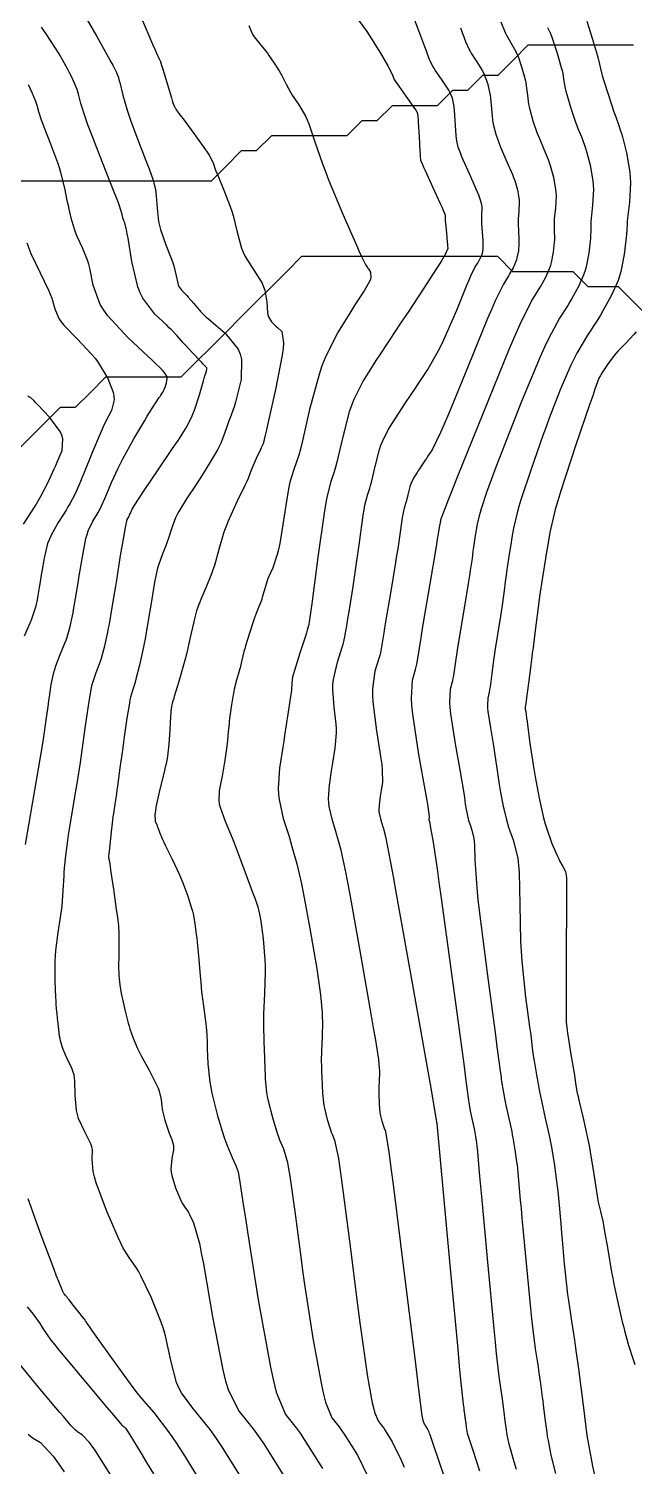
# Model space of a CAD drawing. Header units: metres. Extents: x 837117 to 838479, y 1189012 to 1191015.
# Drawn here: x 837553 to 837593.1, y 1189197.3 to 1189292.5 of the extents above; entities that cross this region are included whole.
import ezdxf

# ---------------------------------------------------------------- set-up
doc = ezdxf.new("R2010")
doc.units = ezdxf.units.M
doc.header["$LTSCALE"] = 0.3
for name, color, linetype in [('COTAS 10', 1, 'Continuous'), ('COTAS INT', 252, 'Continuous'), ('DRENAJE', 5, 'Continuous')]:
    doc.layers.add(name, color=color, linetype=linetype)

msp = doc.modelspace()

# ---------------------------------------------------------------- linework, layer by layer
at = {"layer": 'COTAS 10'}
for points in [[(837556.639, 1189293.496), (837557.535, 1189291.976), (837558.308, 1189290.588), (837558.462, 1189290.307), (837558.591, 1189290.071), (837558.839, 1189289.593), (837558.951, 1189289.251), (837558.994, 1189289.101), (837559.041, 1189288.927), (837559.252, 1189288.099), (837559.56, 1189287.028), (837559.667, 1189286.701), (837559.784, 1189286.361), (837560.289, 1189285.024), (837560.783, 1189283.764), (837560.893, 1189283.473), (837560.993, 1189283.207), (837561.256, 1189282.453), (837561.412, 1189281.811), (837561.442, 1189281.614), (837561.468, 1189281.41), (837561.515, 1189280.607), (837561.611, 1189279.714), (837561.668, 1189279.454), (837561.738, 1189279.187), (837562.098, 1189278.176), (837562.472, 1189277.223), (837562.551, 1189276.992), (837562.619, 1189276.776), (837562.776, 1189276.119), (837562.887, 1189275.629), (837562.926, 1189275.518), (837562.969, 1189275.419), (837563.156, 1189275.151), (837563.405, 1189274.899), (837563.488, 1189274.81), (837563.576, 1189274.713), (837563.945, 1189274.29), (837564.28, 1189273.896), (837564.348, 1189273.817), (837564.405, 1189273.751), (837564.52, 1189273.621), (837564.778, 1189273.393), (837564.926, 1189273.266), (837565.107, 1189273.111), (837566.036, 1189272.319), (837566.894, 1189271.255), (837567.03, 1189270.929), (837567.122, 1189270.589), (837567.087, 1189269.247), (837566.791, 1189268.014), (837566.719, 1189267.744), (837566.65, 1189267.504), (837566.436, 1189266.895), (837566.253, 1189266.458), (837566.204, 1189266.327), (837566.156, 1189266.192), (837565.991, 1189265.668), (837565.742, 1189265.031), (837565.642, 1189264.824), (837565.528, 1189264.604), (837565.002, 1189263.702), (837564.392, 1189262.739), (837564.226, 1189262.482), (837564.06, 1189262.228), (837563.468, 1189261.344), (837562.959, 1189260.519), (837562.846, 1189260.302), (837562.744, 1189260.09), (837562.473, 1189259.368), (837562.261, 1189258.682), (837562.196, 1189258.494), (837562.129, 1189258.306), (837561.861, 1189257.632), (837561.609, 1189256.947), (837561.55, 1189256.752), (837561.496, 1189256.555), (837561.343, 1189255.824), (837561.207, 1189254.982), (837561.164, 1189254.714), (837561.119, 1189254.432), (837560.935, 1189253.29), (837560.724, 1189252.081), (837560.661, 1189251.757), (837560.597, 1189251.437), (837560.347, 1189250.323), (837560.116, 1189249.405), (837560.063, 1189249.21), (837560.015, 1189249.041), (837559.879, 1189248.643), (837559.76, 1189248.221), (837559.722, 1189248.037), (837559.682, 1189247.824), (837559.518, 1189246.812), (837559.34, 1189245.576), (837559.29, 1189245.222), (837559.24, 1189244.863), (837559.058, 1189243.525), (837558.895, 1189242.323), (837558.856, 1189242.05), (837558.82, 1189241.803), (837558.714, 1189241.128), (837558.622, 1189240.506), (837558.594, 1189240.293), (837558.566, 1189240.062), (837558.456, 1189239.081), (837558.361, 1189238.19), (837558.343, 1189238.017), (837558.327, 1189237.876), (837558.298, 1189237.63), (837558.294, 1189237.594), (837558.294, 1189237.585), (837558.295, 1189237.576), (837558.305, 1189237.545), (837558.317, 1189237.52), (837558.32, 1189237.514), (837558.322, 1189237.509), (837558.328, 1189237.493), (837558.377, 1189237.178), (837558.406, 1189236.984), (837558.441, 1189236.743), (837558.626, 1189235.488), (837558.817, 1189234.17), (837558.856, 1189233.89), (837558.889, 1189233.646), (837558.958, 1189233.074), (837558.979, 1189232.587), (837558.982, 1189232.398), (837558.982, 1189232.185), (837558.973, 1189231.222), (837558.971, 1189230.224), (837558.977, 1189229.99), (837558.986, 1189229.775), (837559.041, 1189229.149), (837559.14, 1189228.576), (837559.177, 1189228.393), (837559.218, 1189228.201), (837559.399, 1189227.419), (837559.607, 1189226.626), (837559.664, 1189226.426), (837559.721, 1189226.235), (837559.928, 1189225.616), (837560.216, 1189224.948), (837560.324, 1189224.726), (837560.444, 1189224.489), (837560.983, 1189223.497), (837561.483, 1189222.534), (837561.579, 1189222.315), (837561.657, 1189222.116), (837561.787, 1189221.566), (837561.832, 1189221.103), (837561.857, 1189220.959), (837561.887, 1189220.807), (837562.039, 1189220.198), (837562.224, 1189219.603), (837562.274, 1189219.46), (837562.323, 1189219.326), (837562.498, 1189218.919), (837562.603, 1189218.512), (837562.609, 1189218.379), (837562.604, 1189218.236), (837562.501, 1189217.644), (837562.434, 1189216.949), (837562.452, 1189216.742), (837562.485, 1189216.528), (837562.737, 1189215.701), (837563.049, 1189214.975), (837563.121, 1189214.825), (837563.186, 1189214.697), (837563.365, 1189214.418), (837563.536, 1189214.177), (837563.595, 1189214.073), (837563.66, 1189213.952), (837563.937, 1189213.382), (837564.318, 1189212.016), (837564.448, 1189211.394), (837564.59, 1189210.666), (837565.19, 1189207.157), (837565.869, 1189203.642), (837566.06, 1189202.91), (837566.253, 1189202.284), (837566.96, 1189200.897), (837567.887, 1189199.753), (837568.218, 1189199.28), (837568.581, 1189198.74), (837570.161, 1189196.224)], [(837581.627, 1189292.544), (837581.959, 1189291.654), (837582.199, 1189291.116), (837582.276, 1189290.968), (837582.36, 1189290.821), (837582.702, 1189290.295), (837583.038, 1189289.761), (837583.118, 1189289.61), (837583.191, 1189289.457), (837583.405, 1189288.892), (837583.553, 1189288.28), (837583.585, 1189288.097), (837583.612, 1189287.908), (837583.678, 1189287.177), (837583.745, 1189286.453), (837583.772, 1189286.268), (837583.804, 1189286.09), (837583.954, 1189285.505), (837584.176, 1189284.894), (837584.253, 1189284.7), (837584.338, 1189284.495), (837584.704, 1189283.666), (837585.062, 1189282.837), (837585.142, 1189282.632), (837585.213, 1189282.438), (837585.402, 1189281.825), (837585.498, 1189281.281), (837585.51, 1189281.13), (837585.517, 1189280.978), (837585.489, 1189280.428), (837585.445, 1189279.883), (837585.441, 1189279.733), (837585.441, 1189279.585), (837585.469, 1189279.057), (837585.499, 1189278.542), (837585.499, 1189278.403), (837585.496, 1189278.265), (837585.457, 1189277.779), (837585.366, 1189277.315), (837585.33, 1189277.192), (837585.29, 1189277.071), (837585.107, 1189276.653), (837584.879, 1189276.243), (837584.811, 1189276.127), (837584.739, 1189276.01), (837584.462, 1189275.578), (837583.924, 1189274.476), (837583.689, 1189273.936), (837583.417, 1189273.294), (837582.123, 1189270.128), (837580.823, 1189266.95), (837580.547, 1189266.301), (837580.307, 1189265.752), (837579.744, 1189264.603), (837579.441, 1189264.144), (837579.365, 1189264.029), (837579.293, 1189263.92), (837579.062, 1189263.574), (837578.855, 1189263.261), (837578.799, 1189263.174), (837578.742, 1189263.086), (837578.541, 1189262.764), (837578.355, 1189262.392), (837578.309, 1189262.273), (837578.266, 1189262.145), (837578.126, 1189261.624), (837578.015, 1189261.141), (837577.988, 1189261.038), (837577.964, 1189260.949), (837577.892, 1189260.735), (837577.818, 1189260.436), (837577.792, 1189260.292), (837577.764, 1189260.122), (837577.645, 1189259.287), (837577.461, 1189258.033), (837577.393, 1189257.599), (837577.317, 1189257.127), (837576.979, 1189255.11), (837576.656, 1189253.207), (837576.59, 1189252.807), (837576.534, 1189252.463), (837576.416, 1189251.679), (837576.314, 1189251.154), (837576.268, 1189250.973), (837576.214, 1189250.777), (837575.957, 1189249.939), (837575.786, 1189248.76), (837575.787, 1189248.349), (837575.809, 1189247.902), (837576.06, 1189245.98), (837576.355, 1189244.142), (837576.404, 1189243.747), (837576.439, 1189243.402), (837576.449, 1189242.567), (837576.367, 1189242.057), (837576.345, 1189241.916), (837576.324, 1189241.776), (837576.247, 1189241.271), (837576.215, 1189240.78), (837576.221, 1189240.648), (837576.234, 1189240.518), (837576.337, 1189240.064), (837576.476, 1189239.629), (837576.511, 1189239.511), (837576.545, 1189239.393), (837576.658, 1189238.979), (837576.989, 1189237.263), (837577.16, 1189236.325), (837577.366, 1189235.186), (837578.396, 1189229.402), (837579.41, 1189223.675), (837579.604, 1189222.571), (837579.762, 1189221.677), (837580.021, 1189220.191), (837580.034, 1189220.092), (837580.037, 1189220.073), (837580.039, 1189220.058), (837580.042, 1189220.033), (837580.043, 1189220.03), (837580.043, 1189220.027), (837580.044, 1189220.021), (837580.045, 1189220.014), (837580.046, 1189220.012), (837580.046, 1189220.01), (837580.048, 1189220.002), (837580.05, 1189219.995), (837580.05, 1189219.99), (837580.052, 1189219.982), (837580.053, 1189219.974), (837580.053, 1189219.97), (837580.054, 1189219.962), (837580.898, 1189210.827), (837581.436, 1189205.03), (837581.543, 1189203.901), (837581.631, 1189202.98), (837581.794, 1189201.375), (837581.834, 1189201.122), (837581.844, 1189201.054), (837581.854, 1189200.985), (837581.888, 1189200.744), (837581.92, 1189200.503), (837581.928, 1189200.435), (837581.937, 1189200.367), (837581.966, 1189200.118), (837582, 1189199.863), (837582.024, 1189199.719), (837582.076, 1189199.454), (837582.433, 1189198.327), (837582.639, 1189197.711), (837582.89, 1189196.964)], [(837552.984, 1189199.384), (837553.126, 1189199.265), (837553.269, 1189199.155), (837553.785, 1189198.839), (837554.627, 1189197.94), (837554.974, 1189197.463), (837555.372, 1189196.887)]]:
    msp.add_lwpolyline(points, dxfattribs=at)
at = {"layer": 'COTAS INT'}
for points in [[(837567.846, 1189195.335), (837565.894, 1189198.443), (837565.445, 1189199.111), (837565.036, 1189199.695), (837563.892, 1189201.108), (837563.13, 1189202.122), (837562.962, 1189202.455), (837562.813, 1189202.81), (837562.433, 1189204.279), (837562.075, 1189205.905), (837561.941, 1189206.359), (837561.791, 1189206.814), (837561.123, 1189208.473), (837560.439, 1189209.882), (837560.279, 1189210.179), (837560.133, 1189210.437), (837559.71, 1189211.033), (837559.267, 1189211.722), (837559.107, 1189212.039), (837558.931, 1189212.409), (837558.16, 1189214.203), (837557.482, 1189216.037), (837557.365, 1189216.433), (837557.279, 1189216.782), (837557.221, 1189217.639), (837557.232, 1189218.241), (837557.188, 1189218.429), (837557.125, 1189218.625), (837556.73, 1189219.411), (837556.313, 1189220.297), (837556.236, 1189220.557), (837556.176, 1189220.823), (837556.099, 1189221.839), (837556.076, 1189222.776), (837556.051, 1189222.993), (837556.016, 1189223.192), (837555.822, 1189223.754), (837555.587, 1189224.203), (837555.527, 1189224.33), (837555.469, 1189224.458), (837555.279, 1189224.929), (837555.125, 1189225.445), (837555.091, 1189225.601), (837555.059, 1189225.763), (837554.975, 1189226.394), (837554.924, 1189226.94), (837554.914, 1189227.048), (837554.906, 1189227.138), (837554.891, 1189227.306), (837554.885, 1189227.368), (837554.882, 1189227.392), (837554.878, 1189227.418), (837554.862, 1189227.533), (837554.836, 1189227.903), (837554.826, 1189228.09), (837554.815, 1189228.313), (837554.766, 1189229.423), (837554.763, 1189230.734), (837554.781, 1189231.084), (837554.807, 1189231.429), (837554.966, 1189232.628), (837555.146, 1189233.762), (837555.185, 1189234.065), (837555.219, 1189234.364), (837555.299, 1189235.408), (837555.354, 1189236.376), (837555.371, 1189236.628), (837555.39, 1189236.873), (837555.465, 1189237.698), (837555.598, 1189238.71), (837555.652, 1189239.072), (837555.714, 1189239.471), (837556.002, 1189241.208), (837556.304, 1189243.018), (837556.375, 1189243.461), (837556.44, 1189243.88), (837556.629, 1189245.187), (837556.781, 1189246.305), (837556.822, 1189246.604), (837556.864, 1189246.9), (837557.013, 1189247.931), (837557.177, 1189248.836), (837557.227, 1189249.051), (837557.28, 1189249.251), (837557.49, 1189249.845), (837557.712, 1189250.416), (837557.773, 1189250.601), (837557.833, 1189250.798), (837558.049, 1189251.605), (837558.252, 1189252.513), (837558.304, 1189252.773), (837558.356, 1189253.037), (837558.527, 1189254.022), (837558.714, 1189255.183), (837558.775, 1189255.559), (837558.84, 1189255.958), (837559.105, 1189257.595), (837559.348, 1189259.049), (837559.399, 1189259.333), (837559.443, 1189259.566), (837559.542, 1189259.98), (837559.59, 1189260.054), (837559.601, 1189260.074), (837559.612, 1189260.092), (837559.644, 1189260.153), (837559.677, 1189260.227), (837559.688, 1189260.253), (837559.7, 1189260.281), (837559.75, 1189260.405), (837559.822, 1189260.564), (837559.848, 1189260.615), (837559.876, 1189260.668), (837559.998, 1189260.887), (837560.325, 1189261.395), (837560.483, 1189261.632), (837560.67, 1189261.91), (837561.586, 1189263.261), (837562.546, 1189264.677), (837562.759, 1189264.996), (837562.95, 1189265.283), (837563.451, 1189266.058), (837563.801, 1189266.739), (837563.896, 1189266.968), (837563.99, 1189267.214), (837564.326, 1189268.247), (837564.595, 1189269.174), (837564.647, 1189269.353), (837564.69, 1189269.499), (837564.765, 1189269.746), (837564.78, 1189269.789), (837564.785, 1189269.805), (837564.79, 1189269.824), (837564.811, 1189269.91), (837564.813, 1189270.004), (837564.807, 1189270.028), (837564.797, 1189270.05), (837564.737, 1189270.125), (837564.559, 1189270.301), (837564.474, 1189270.388), (837564.375, 1189270.492), (837563.889, 1189271.005), (837563.372, 1189271.559), (837563.254, 1189271.688), (837563.146, 1189271.807), (837562.843, 1189272.15), (837562.476, 1189272.538), (837562.327, 1189272.685), (837562.157, 1189272.849), (837561.375, 1189273.588), (837560.583, 1189274.64), (837560.406, 1189275.002), (837560.249, 1189275.396), (837559.837, 1189277.073), (837559.591, 1189278.609), (837559.538, 1189278.913), (837559.493, 1189279.164), (837559.382, 1189279.634), (837559.323, 1189279.762), (837559.308, 1189279.798), (837559.295, 1189279.833), (837559.257, 1189279.961), (837559.224, 1189280.099), (837559.215, 1189280.14), (837559.205, 1189280.183), (837559.17, 1189280.349), (837558.955, 1189280.958), (837558.831, 1189281.28), (837558.68, 1189281.668), (837557.906, 1189283.625), (837557.105, 1189285.681), (837556.938, 1189286.132), (837556.795, 1189286.531), (837556.473, 1189287.545), (837556.306, 1189288.164), (837556.26, 1189288.315), (837556.214, 1189288.456), (837556.051, 1189288.892), (837555.794, 1189289.419), (837555.69, 1189289.618), (837555.571, 1189289.841), (837555.022, 1189290.837), (837554.176, 1189292.158), (837553.869, 1189292.585)], [(837560.475, 1189293.184), (837561.225, 1189291.46), (837561.369, 1189291.13), (837561.487, 1189290.864), (837561.682, 1189290.433), (837561.701, 1189290.414), (837561.716, 1189290.394), (837561.793, 1189290.15), (837561.837, 1189290.003), (837561.892, 1189289.82), (837562.176, 1189288.871), (837562.463, 1189287.917), (837562.521, 1189287.732), (837562.569, 1189287.582), (837562.662, 1189287.323), (837562.692, 1189287.287), (837562.708, 1189287.267), (837562.734, 1189287.229), (837562.758, 1189287.19), (837562.764, 1189287.179), (837562.77, 1189287.167), (837562.792, 1189287.125), (837562.984, 1189286.859), (837563.097, 1189286.706), (837563.236, 1189286.52), (837563.956, 1189285.56), (837564.693, 1189284.541), (837564.842, 1189284.317), (837564.968, 1189284.117), (837565.225, 1189283.606), (837565.398, 1189283.117), (837565.471, 1189282.931), (837565.555, 1189282.723), (837565.949, 1189281.791), (837566.365, 1189280.711), (837566.462, 1189280.411), (837566.552, 1189280.109), (837566.814, 1189279.014), (837567.116, 1189277.958), (837567.23, 1189277.681), (837567.359, 1189277.411), (837567.935, 1189276.49), (837568.471, 1189275.631), (837568.573, 1189275.4), (837568.656, 1189275.171), (837568.788, 1189274.369), (837568.836, 1189273.693), (837568.865, 1189273.543), (837568.902, 1189273.41), (837569.092, 1189273.066), (837569.34, 1189272.825), (837569.413, 1189272.757), (837569.488, 1189272.689), (837569.775, 1189272.438), (837569.893, 1189271.692), (837569.862, 1189271.312), (837569.804, 1189270.856), (837569.363, 1189268.583), (837568.859, 1189266.349), (837568.761, 1189265.918), (837568.681, 1189265.569), (837568.541, 1189264.987), (837568.461, 1189264.816), (837568.419, 1189264.726), (837568.368, 1189264.618), (837568.114, 1189264.073), (837567.86, 1189263.513), (837567.811, 1189263.395), (837567.77, 1189263.294), (837567.695, 1189263.061), (837567.549, 1189262.689), (837567.463, 1189262.499), (837567.357, 1189262.272), (837566.809, 1189261.14), (837566.212, 1189259.819), (837566.075, 1189259.472), (837565.951, 1189259.134), (837565.605, 1189257.984), (837565.313, 1189256.929), (837565.223, 1189256.651), (837565.13, 1189256.379), (837564.759, 1189255.451), (837564.422, 1189254.679), (837564.35, 1189254.506), (837564.287, 1189254.352), (837564.136, 1189253.941), (837564.016, 1189253.491), (837563.973, 1189253.31), (837563.926, 1189253.106), (837563.719, 1189252.168), (837563.459, 1189251.052), (837563.378, 1189250.736), (837563.292, 1189250.417), (837562.951, 1189249.239), (837562.653, 1189248.256), (837562.595, 1189248.061), (837562.548, 1189247.898), (837562.465, 1189247.588), (837562.44, 1189247.294), (837562.429, 1189247.142), (837562.416, 1189246.96), (837562.354, 1189246.045), (837562.287, 1189245.097), (837562.271, 1189244.893), (837562.256, 1189244.716), (837562.21, 1189244.287), (837562.11, 1189243.796), (837562.06, 1189243.58), (837562.001, 1189243.328), (837561.709, 1189242.125), (837561.446, 1189240.928), (837561.404, 1189240.68), (837561.376, 1189240.467), (837561.39, 1189239.999), (837561.497, 1189239.746), (837561.527, 1189239.669), (837561.559, 1189239.588), (837561.677, 1189239.272), (837561.879, 1189238.792), (837561.964, 1189238.608), (837562.061, 1189238.402), (837562.516, 1189237.474), (837563.002, 1189236.447), (837563.119, 1189236.179), (837563.228, 1189235.917), (837563.559, 1189235.031), (837563.801, 1189234.241), (837563.854, 1189234.041), (837563.902, 1189233.848), (837564.025, 1189233.219), (837564.117, 1189232.5), (837564.145, 1189232.251), (837564.174, 1189231.98), (837564.287, 1189230.823), (837564.383, 1189229.751), (837564.402, 1189229.534), (837564.416, 1189229.352), (837564.438, 1189228.984), (837564.462, 1189228.685), (837564.479, 1189228.546), (837564.5, 1189228.383), (837564.609, 1189227.593), (837564.723, 1189226.752), (837564.746, 1189226.557), (837564.766, 1189226.379), (837564.807, 1189225.871), (837564.829, 1189225.329), (837564.837, 1189225.129), (837564.846, 1189224.907), (837564.886, 1189223.925), (837565.01, 1189222.715), (837565.072, 1189222.349), (837565.146, 1189221.97), (837565.516, 1189220.488), (837565.94, 1189219.109), (837566.048, 1189218.794), (837566.152, 1189218.509), (837566.496, 1189217.724), (837566.769, 1189217.112), (837566.828, 1189216.936), (837566.88, 1189216.758), (837567.011, 1189216.093), (837567.248, 1189214.482), (837567.368, 1189213.708), (837567.511, 1189212.792), (837568.224, 1189208.297), (837569.027, 1189203.83), (837569.227, 1189202.932), (837569.418, 1189202.18), (837570.028, 1189200.686), (837570.737, 1189199.811), (837570.99, 1189199.45), (837571.268, 1189199.036), (837572.476, 1189197.112)], [(837567.595, 1189292.704), (837567.792, 1189292.227), (837567.866, 1189292.095), (837567.948, 1189291.963), (837568.316, 1189291.486), (837568.722, 1189291.001), (837568.828, 1189290.864), (837568.931, 1189290.726), (837569.282, 1189290.218), (837569.605, 1189289.69), (837569.691, 1189289.539), (837569.776, 1189289.386), (837570.071, 1189288.816), (837570.38, 1189288.242), (837570.474, 1189288.086), (837570.572, 1189287.931), (837570.956, 1189287.381), (837571.357, 1189286.696), (837571.466, 1189286.456), (837571.575, 1189286.194), (837571.957, 1189285.064), (837572.474, 1189283.544), (837572.667, 1189283.036), (837572.882, 1189282.49), (837573.837, 1189280.203), (837574.736, 1189278.144), (837574.915, 1189277.741), (837575.064, 1189277.411), (837575.35, 1189276.824), (837575.452, 1189276.684), (837575.485, 1189276.636), (837575.52, 1189276.584), (837575.662, 1189276.363), (837575.692, 1189276.022), (837575.656, 1189275.895), (837575.6, 1189275.754), (837575.241, 1189275.123), (837574.675, 1189274.258), (837574.49, 1189273.969), (837574.293, 1189273.657), (837573.479, 1189272.352), (837572.651, 1189270.69), (837572.446, 1189270.154), (837572.25, 1189269.585), (837571.628, 1189267.256), (837571.129, 1189265.1), (837571.011, 1189264.639), (837570.902, 1189264.238), (837570.58, 1189263.285), (837570.316, 1189262.447), (837570.243, 1189262.12), (837570.171, 1189261.751), (837569.911, 1189260.072), (837569.641, 1189258.381), (837569.563, 1189258.003), (837569.483, 1189257.665), (837569.181, 1189256.774), (837568.906, 1189256.165), (837568.843, 1189256.005), (837568.786, 1189255.849), (837568.626, 1189255.319), (837568.492, 1189254.832), (837568.451, 1189254.704), (837568.407, 1189254.579), (837568.237, 1189254.151), (837568.033, 1189253.642), (837567.97, 1189253.466), (837567.903, 1189253.274), (837567.637, 1189252.455), (837567.385, 1189251.62), (837567.328, 1189251.418), (837567.276, 1189251.229), (837567.136, 1189250.654), (837567.019, 1189250.153), (837566.982, 1189250.011), (837566.944, 1189249.868), (837566.791, 1189249.339), (837566.635, 1189248.74), (837566.595, 1189248.554), (837566.556, 1189248.358), (837566.428, 1189247.574), (837566.326, 1189246.808), (837566.304, 1189246.624), (837566.285, 1189246.451), (837566.237, 1189245.928), (837566.184, 1189245.368), (837566.16, 1189245.172), (837566.133, 1189244.959), (837566.004, 1189244.043), (837565.854, 1189243.104), (837565.813, 1189242.876), (837565.773, 1189242.662), (837565.631, 1189242.007), (837565.607, 1189241.356), (837565.64, 1189241.144), (837565.692, 1189240.92), (837566.023, 1189239.997), (837566.485, 1189238.9), (837566.619, 1189238.565), (837566.755, 1189238.216), (837567.266, 1189236.846), (837567.7, 1189235.651), (837567.787, 1189235.414), (837567.861, 1189235.217), (837568.008, 1189234.843), (837568.072, 1189234.697), (837568.092, 1189234.644), (837568.114, 1189234.585), (837568.203, 1189234.329), (837568.314, 1189233.826), (837568.35, 1189233.611), (837568.387, 1189233.364), (837568.542, 1189232.2), (837568.659, 1189230.809), (837568.674, 1189230.418), (837568.681, 1189230.025), (837568.64, 1189228.586), (837568.575, 1189227.208), (837568.567, 1189226.854), (837568.563, 1189226.511), (837568.582, 1189225.371), (837568.625, 1189224.351), (837568.637, 1189224.084), (837568.647, 1189223.824), (837568.683, 1189222.939), (837568.776, 1189222.033), (837568.823, 1189221.759), (837568.878, 1189221.475), (837569.155, 1189220.365), (837569.472, 1189219.333), (837569.553, 1189219.097), (837569.631, 1189218.884), (837569.889, 1189218.296), (837570.149, 1189217.386), (837570.229, 1189216.97), (837570.311, 1189216.483), (837570.638, 1189214.132), (837571.035, 1189211.133), (837571.162, 1189210.238), (837571.297, 1189209.314), (837571.847, 1189205.744), (837572.403, 1189202.652), (837572.542, 1189202.03), (837572.674, 1189201.509), (837573.096, 1189200.475), (837573.587, 1189199.869), (837573.762, 1189199.619), (837573.954, 1189199.333), (837574.791, 1189198.001), (837575.86, 1189195.81)], [(837574.809, 1189293.148), (837575.407, 1189292.312), (837575.571, 1189292.067), (837575.734, 1189291.817), (837576.319, 1189290.862), (837576.798, 1189290.03), (837576.895, 1189289.857), (837576.976, 1189289.709), (837577.139, 1189289.38), (837577.191, 1189289.238), (837577.202, 1189289.207), (837577.212, 1189289.181), (837577.236, 1189289.117), (837577.363, 1189288.924), (837577.438, 1189288.817), (837577.531, 1189288.686), (837578.008, 1189288.018), (837578.485, 1189287.347), (837578.578, 1189287.215), (837578.653, 1189287.106), (837578.781, 1189286.904), (837578.805, 1189286.632), (837578.815, 1189286.478), (837578.826, 1189286.29), (837578.878, 1189285.331), (837578.929, 1189284.375), (837578.94, 1189284.19), (837578.949, 1189284.039), (837578.969, 1189283.783), (837579.099, 1189283.493), (837579.177, 1189283.32), (837579.274, 1189283.108), (837579.776, 1189282.01), (837580.28, 1189280.905), (837580.377, 1189280.69), (837580.456, 1189280.513), (837580.59, 1189280.199), (837580.6, 1189280.14), (837580.601, 1189280.123), (837580.602, 1189280.107), (837580.599, 1189280.047), (837580.608, 1189279.845), (837580.617, 1189279.739), (837580.628, 1189279.612), (837580.689, 1189278.97), (837580.75, 1189278.336), (837580.762, 1189278.214), (837580.771, 1189278.113), (837580.784, 1189277.942), (837580.779, 1189277.92), (837580.778, 1189277.914), (837580.776, 1189277.908), (837580.767, 1189277.888), (837580.756, 1189277.869), (837580.753, 1189277.863), (837580.749, 1189277.858), (837580.736, 1189277.837), (837580.711, 1189277.785), (837580.699, 1189277.759), (837580.687, 1189277.728), (837580.625, 1189277.578), (837580.355, 1189277.109), (837580.21, 1189276.878), (837580.035, 1189276.604), (837579.152, 1189275.247), (837578.148, 1189273.724), (837577.897, 1189273.345), (837577.658, 1189272.985), (837576.892, 1189271.837), (837576.209, 1189270.801), (837576.021, 1189270.511), (837575.834, 1189270.22), (837575.166, 1189269.156), (837574.553, 1189267.924), (837574.4, 1189267.527), (837574.255, 1189267.105), (837573.794, 1189265.379), (837573.424, 1189263.78), (837573.337, 1189263.439), (837573.256, 1189263.142), (837573.017, 1189262.435), (837572.772, 1189261.444), (837572.687, 1189260.967), (837572.595, 1189260.403), (837572.2, 1189257.637), (837571.838, 1189254.923), (837571.767, 1189254.392), (837571.708, 1189253.956), (837571.6, 1189253.18), (837571.578, 1189253.051), (837571.574, 1189253.024), (837571.57, 1189253.001), (837571.562, 1189252.948), (837571.47, 1189252.653), (837571.414, 1189252.477), (837571.344, 1189252.26), (837570.978, 1189251.137), (837570.619, 1189249.983), (837570.553, 1189249.748), (837570.502, 1189249.548), (837570.44, 1189249.129), (837570.422, 1189248.705), (837570.398, 1189248.502), (837570.367, 1189248.263), (837570.191, 1189247.09), (837569.966, 1189245.681), (837569.906, 1189245.293), (837569.845, 1189244.905), (837569.633, 1189243.511), (837569.545, 1189242.154), (837569.563, 1189241.79), (837569.599, 1189241.431), (837569.883, 1189240.177), (837570.265, 1189238.974), (837570.363, 1189238.648), (837570.457, 1189238.325), (837570.77, 1189237.18), (837571.081, 1189235.838), (837571.174, 1189235.39), (837571.271, 1189234.909), (837571.645, 1189232.895), (837571.992, 1189230.864), (837572.071, 1189230.372), (837572.142, 1189229.909), (837572.339, 1189228.494), (837572.447, 1189227.325), (837572.463, 1189227.019), (837572.472, 1189226.72), (837572.452, 1189225.705), (837572.409, 1189224.789), (837572.403, 1189224.554), (837572.401, 1189224.326), (837572.413, 1189223.569), (837572.442, 1189222.891), (837572.45, 1189222.713), (837572.457, 1189222.54), (837572.481, 1189221.953), (837572.542, 1189221.351), (837572.573, 1189221.169), (837572.61, 1189220.98), (837572.794, 1189220.243), (837573.005, 1189219.557), (837573.059, 1189219.4), (837573.111, 1189219.258), (837573.282, 1189218.868), (837573.529, 1189217.661), (837573.629, 1189217.005), (837573.742, 1189216.209), (837574.265, 1189212.172), (837574.822, 1189207.785), (837574.957, 1189206.768), (837575.083, 1189205.837), (837575.471, 1189203.191), (837575.78, 1189201.473), (837575.857, 1189201.128), (837575.93, 1189200.838), (837576.165, 1189200.264), (837576.437, 1189199.927), (837576.535, 1189199.788), (837576.641, 1189199.629), (837577.106, 1189198.889), (837577.7, 1189197.672), (837577.888, 1189197.212)], [(837580.502, 1189196.746), (837580.26, 1189197.456), (837579.778, 1189198.88), (837579.617, 1189199.34), (837579.578, 1189199.442), (837579.54, 1189199.534), (837579.421, 1189199.778), (837579.328, 1189199.926), (837579.307, 1189199.958), (837579.287, 1189199.985), (837579.233, 1189200.053), (837579.186, 1189200.168), (837579.171, 1189200.226), (837579.156, 1189200.295), (837579.094, 1189200.638), (837578.869, 1189202.36), (837578.751, 1189203.298), (837578.609, 1189204.436), (837577.892, 1189210.212), (837577.173, 1189215.934), (837577.029, 1189217.039), (837576.909, 1189217.935), (837576.675, 1189219.44), (837576.59, 1189219.633), (837576.565, 1189219.703), (837576.538, 1189219.781), (837576.434, 1189220.12), (837576.343, 1189220.485), (837576.324, 1189220.578), (837576.309, 1189220.669), (837576.278, 1189220.967), (837576.267, 1189221.257), (837576.263, 1189221.343), (837576.259, 1189221.431), (837576.245, 1189221.766), (837576.239, 1189222.141), (837576.24, 1189222.254), (837576.243, 1189222.371), (837576.264, 1189222.824), (837576.274, 1189223.326), (837576.269, 1189223.474), (837576.262, 1189223.626), (837576.208, 1189224.204), (837575.984, 1189225.618), (837575.869, 1189226.297), (837575.731, 1189227.1), (837575.04, 1189231.037), (837574.326, 1189235.006), (837574.172, 1189235.829), (837574.038, 1189236.533), (837573.714, 1189238.079), (837573.501, 1189238.859), (837573.437, 1189239.079), (837573.37, 1189239.302), (837573.11, 1189240.121), (837572.917, 1189240.975), (837572.892, 1189241.219), (837572.88, 1189241.467), (837572.94, 1189242.391), (837573.085, 1189243.34), (837573.126, 1189243.605), (837573.167, 1189243.869), (837573.32, 1189244.829), (837573.403, 1189245.832), (837573.401, 1189246.125), (837573.388, 1189246.423), (837573.25, 1189247.554), (837573.155, 1189248.725), (837573.17, 1189249.048), (837573.203, 1189249.372), (837573.468, 1189250.538), (837573.779, 1189251.519), (837573.841, 1189251.725), (837573.892, 1189251.904), (837573.989, 1189252.313), (837574.052, 1189252.732), (837574.082, 1189252.916), (837574.117, 1189253.129), (837574.289, 1189254.145), (837574.512, 1189255.542), (837574.58, 1189255.995), (837574.65, 1189256.478), (837574.922, 1189258.462), (837575.18, 1189260.262), (837575.24, 1189260.63), (837575.295, 1189260.94), (837575.454, 1189261.585), (837575.61, 1189262.045), (837575.662, 1189262.239), (837575.719, 1189262.461), (837575.96, 1189263.501), (837576.26, 1189264.625), (837576.355, 1189264.9), (837576.454, 1189265.158), (837576.854, 1189265.96), (837577.288, 1189266.653), (837577.532, 1189267.031), (837577.977, 1189267.706), (837578.631, 1189268.687), (837578.794, 1189268.934), (837579.448, 1189269.925), (837580.171, 1189271.178), (837580.378, 1189271.59), (837580.589, 1189272.03), (837581.374, 1189273.853), (837582.052, 1189275.511), (837582.194, 1189275.847), (837582.318, 1189276.13), (837582.599, 1189276.708), (837582.744, 1189276.934), (837582.782, 1189276.995), (837582.818, 1189277.056), (837582.937, 1189277.271), (837583.033, 1189277.49), (837583.054, 1189277.553), (837583.072, 1189277.618), (837583.12, 1189277.86), (837583.133, 1189278.189), (837583.13, 1189278.308), (837583.124, 1189278.439), (837583.079, 1189279.013), (837583.034, 1189279.598), (837583.029, 1189279.736), (837583.027, 1189279.864), (837583.044, 1189280.238), (837583.059, 1189280.542), (837583.056, 1189280.627), (837583.049, 1189280.71), (837582.996, 1189281.012), (837582.834, 1189281.475), (837582.759, 1189281.661), (837582.671, 1189281.871), (837582.24, 1189282.838), (837581.806, 1189283.802), (837581.715, 1189284.01), (837581.637, 1189284.193), (837581.461, 1189284.644), (837581.377, 1189285.065), (837581.356, 1189285.229), (837581.337, 1189285.414), (837581.219, 1189287.099), (837581.2, 1189287.287), (837581.179, 1189287.456), (837581.093, 1189287.898), (837580.922, 1189288.281), (837580.848, 1189288.412), (837580.762, 1189288.554), (837580.355, 1189289.156), (837579.945, 1189289.754), (837579.857, 1189289.893), (837579.781, 1189290.02), (837579.598, 1189290.385), (837579.419, 1189290.862), (837579.346, 1189291.061), (837579.262, 1189291.288), (837578.872, 1189292.347), (837578.438, 1189293.463)], [(837585.341, 1189197.044), (837585.177, 1189197.558), (837584.843, 1189198.725), (837584.723, 1189199.344), (837584.694, 1189199.512), (837584.667, 1189199.68), (837584.587, 1189200.275), (837584.519, 1189200.856), (837584.499, 1189201.015), (837584.479, 1189201.173), (837584.406, 1189201.735), (837584.326, 1189202.299), (837584.303, 1189202.458), (837584.278, 1189202.619), (837584.185, 1189203.208), (837584.01, 1189204.732), (837583.934, 1189205.482), (837583.847, 1189206.373), (837583.432, 1189210.777), (837583.03, 1189215.141), (837582.95, 1189216.007), (837582.885, 1189216.725), (837582.763, 1189218.083), (837582.725, 1189218.477), (837582.699, 1189218.697), (837582.643, 1189219.099), (837582.575, 1189219.5), (837582.554, 1189219.61), (837582.532, 1189219.72), (837582.446, 1189220.112), (837582.359, 1189220.498), (837582.337, 1189220.603), (837582.316, 1189220.707), (837582.248, 1189221.079), (837582.196, 1189221.393), (837582.185, 1189221.462), (837582.176, 1189221.522), (837582.156, 1189221.672), (837581.983, 1189222.966), (837581.878, 1189223.748), (837581.748, 1189224.713), (837581.071, 1189229.729), (837580.367, 1189234.891), (837580.22, 1189235.948), (837580.094, 1189236.845), (837579.809, 1189238.739), (837579.687, 1189239.427), (837579.662, 1189239.563), (837579.642, 1189239.674), (837579.603, 1189239.879), (837579.581, 1189239.956), (837579.564, 1189240.008), (837579.552, 1189240.062), (837579.551, 1189240.077), (837579.55, 1189240.093), (837579.554, 1189240.151), (837579.563, 1189240.211), (837579.565, 1189240.228), (837579.568, 1189240.245), (837579.578, 1189240.305), (837579.475, 1189240.971), (837579.407, 1189241.369), (837579.322, 1189241.86), (837578.87, 1189244.405), (837578.462, 1189247.078), (837578.404, 1189247.65), (837578.37, 1189248.148), (837578.447, 1189249.339), (837578.65, 1189250.035), (837578.695, 1189250.222), (837578.736, 1189250.405), (837578.843, 1189251.044), (837579.007, 1189252.14), (837579.084, 1189252.612), (837579.173, 1189253.156), (837579.608, 1189255.727), (837580.03, 1189258.188), (837580.11, 1189258.662), (837580.176, 1189259.047), (837580.284, 1189259.691), (837580.291, 1189259.748), (837580.293, 1189259.764), (837580.296, 1189259.779), (837580.304, 1189259.835), (837580.313, 1189259.887), (837580.317, 1189259.915), (837580.324, 1189259.962), (837580.34, 1189260.027), (837580.347, 1189260.053), (837580.356, 1189260.081), (837580.398, 1189260.209), (837580.846, 1189261.343), (837581.11, 1189262.004), (837581.435, 1189262.817), (837583.117, 1189267.011), (837584.873, 1189271.302), (837585.246, 1189272.177), (837585.569, 1189272.915), (837586.324, 1189274.449), (837586.734, 1189275.086), (837586.839, 1189275.258), (837586.941, 1189275.43), (837587.277, 1189276.036), (837587.547, 1189276.653), (837587.606, 1189276.831), (837587.659, 1189277.013), (837587.793, 1189277.697), (837587.858, 1189278.341), (837587.868, 1189278.498), (837587.873, 1189278.646), (837587.859, 1189279.1), (837587.847, 1189279.572), (837587.853, 1189279.73), (837587.863, 1189279.901), (837587.934, 1189280.619), (837587.974, 1189281.414), (837587.965, 1189281.633), (837587.947, 1189281.852), (837587.809, 1189282.639), (837587.592, 1189283.4), (837587.524, 1189283.603), (837587.453, 1189283.803), (837587.168, 1189284.495), (837586.871, 1189285.189), (837586.792, 1189285.39), (837586.714, 1189285.595), (837586.446, 1189286.366), (837586.232, 1189287.116), (837586.189, 1189287.307), (837586.152, 1189287.492), (837586.078, 1189288.1), (837586.005, 1189288.716), (837585.969, 1189288.906), (837585.927, 1189289.104), (837585.717, 1189289.887), (837585.46, 1189290.633), (837585.387, 1189290.807), (837585.315, 1189290.968), (837585.049, 1189291.433), (837584.774, 1189291.889), (837584.696, 1189292.044), (837584.616, 1189292.212), (837584.321, 1189292.922)], [(837589.997, 1189292.984), (837590.34, 1189291.875), (837590.674, 1189290.752), (837590.739, 1189290.524), (837590.791, 1189290.333), (837590.878, 1189289.946), (837590.967, 1189289.57), (837591.021, 1189289.385), (837591.087, 1189289.166), (837591.43, 1189288.087), (837591.791, 1189286.996), (837591.868, 1189286.77), (837591.935, 1189286.577), (837592.096, 1189286.152), (837592.235, 1189285.735), (837592.289, 1189285.546), (837592.349, 1189285.325), (837592.622, 1189284.265), (837592.845, 1189282.993), (837592.874, 1189282.639), (837592.889, 1189282.285), (837592.824, 1189281.001), (837592.7, 1189279.939), (837592.678, 1189279.725), (837592.66, 1189279.545), (837592.64, 1189279.186), (837592.621, 1189278.852), (837592.605, 1189278.688), (837592.584, 1189278.493), (837592.466, 1189277.534), (837592.245, 1189276.409), (837592.158, 1189276.11), (837592.061, 1189275.816), (837591.618, 1189274.8), (837591.064, 1189273.804), (837590.897, 1189273.522), (837590.724, 1189273.238), (837590.049, 1189272.19), (837589.337, 1189270.988), (837589.139, 1189270.606), (837588.942, 1189270.203), (837588.231, 1189268.57), (837587.502, 1189266.685), (837587.294, 1189266.123), (837587.083, 1189265.544), (837586.299, 1189263.309), (837585.632, 1189261.281), (837585.495, 1189260.832), (837585.378, 1189260.433), (837585.13, 1189259.399), (837585.012, 1189258.657), (837584.978, 1189258.44), (837584.943, 1189258.22), (837584.809, 1189257.386), (837584.676, 1189256.511), (837584.641, 1189256.265), (837584.607, 1189256.017), (837584.49, 1189255.106), (837584.363, 1189254.146), (837584.322, 1189253.866), (837584.279, 1189253.581), (837584.103, 1189252.501), (837583.924, 1189251.403), (837583.879, 1189251.106), (837583.836, 1189250.812), (837583.698, 1189249.775), (837583.579, 1189248.906), (837583.55, 1189248.718), (837583.521, 1189248.552), (837583.427, 1189248.141), (837583.402, 1189247.681), (837583.417, 1189247.485), (837583.441, 1189247.258), (837583.606, 1189246.188), (837583.813, 1189244.985), (837583.863, 1189244.673), (837583.909, 1189244.372), (837584.052, 1189243.362), (837584.186, 1189242.421), (837584.228, 1189242.164), (837584.271, 1189241.907), (837584.443, 1189240.99), (837584.662, 1189240.086), (837584.734, 1189239.838), (837584.812, 1189239.59), (837585.137, 1189238.702), (837585.42, 1189237.516), (837585.472, 1189237.08), (837585.512, 1189236.597), (837585.562, 1189234.467), (837585.603, 1189232.046), (837585.639, 1189231.38), (837585.685, 1189230.717), (837585.937, 1189228.338), (837586.199, 1189226.379), (837586.252, 1189225.98), (837586.296, 1189225.644), (837586.382, 1189224.95), (837586.442, 1189224.506), (837586.469, 1189224.328), (837586.501, 1189224.125), (837586.655, 1189223.195), (837586.857, 1189222.094), (837586.919, 1189221.785), (837586.984, 1189221.473), (837587.241, 1189220.332), (837587.498, 1189219.17), (837587.562, 1189218.846), (837587.624, 1189218.52), (837587.825, 1189217.332), (837587.991, 1189216.143), (837588.03, 1189215.816), (837588.067, 1189215.491), (837588.179, 1189214.325), (837588.286, 1189213.06), (837588.32, 1189212.673), (837588.356, 1189212.269), (837588.5, 1189210.677), (837588.668, 1189209.061), (837588.717, 1189208.642), (837588.769, 1189208.236), (837588.968, 1189206.874), (837589.168, 1189205.611), (837589.22, 1189205.268), (837589.271, 1189204.927), (837589.441, 1189203.718), (837589.599, 1189202.513), (837589.641, 1189202.174), (837589.683, 1189201.834), (837589.83, 1189200.588), (837590.002, 1189199.313), (837590.059, 1189198.955), (837590.121, 1189198.594), (837590.378, 1189197.268), (837590.665, 1189196.021)], [(837587.396, 1189292.571), (837587.591, 1189292.175), (837587.657, 1189292.005), (837587.728, 1189291.809), (837588.029, 1189290.881), (837588.301, 1189289.928), (837588.354, 1189289.715), (837588.398, 1189289.525), (837588.478, 1189289.023), (837588.56, 1189288.531), (837588.605, 1189288.346), (837588.66, 1189288.141), (837588.938, 1189287.226), (837589.252, 1189286.295), (837589.33, 1189286.08), (837589.403, 1189285.883), (837589.632, 1189285.323), (837589.844, 1189284.769), (837589.906, 1189284.575), (837589.97, 1189284.363), (837590.215, 1189283.452), (837590.396, 1189282.422), (837590.419, 1189282.136), (837590.431, 1189281.85), (837590.379, 1189280.81), (837590.282, 1189279.92), (837590.265, 1189279.728), (837590.254, 1189279.558), (837590.25, 1189279.143), (837590.247, 1189278.749), (837590.236, 1189278.593), (837590.221, 1189278.417), (837590.129, 1189277.616), (837589.952, 1189276.711), (837589.882, 1189276.471), (837589.804, 1189276.235), (837589.448, 1189275.418), (837589.002, 1189274.617), (837588.868, 1189274.39), (837588.729, 1189274.162), (837588.187, 1189273.319), (837587.453, 1189271.951), (837587.192, 1189271.391), (837586.908, 1189270.752), (837585.674, 1189267.79), (837584.469, 1189264.751), (837584.202, 1189264.064), (837583.964, 1189263.443), (837583.349, 1189261.759), (837582.994, 1189260.681), (837582.921, 1189260.443), (837582.859, 1189260.23), (837582.727, 1189259.681), (837582.665, 1189259.286), (837582.646, 1189259.171), (837582.628, 1189259.054), (837582.557, 1189258.61), (837582.486, 1189258.145), (837582.467, 1189258.014), (837582.449, 1189257.882), (837582.387, 1189257.398), (837582.269, 1189256.596), (837582.216, 1189256.264), (837582.154, 1189255.884), (837581.856, 1189254.114), (837581.549, 1189252.279), (837581.481, 1189251.859), (837581.422, 1189251.476), (837581.27, 1189250.41), (837581.158, 1189249.656), (837581.122, 1189249.47), (837581.085, 1189249.294), (837580.937, 1189248.74), (837580.891, 1189247.887), (837580.918, 1189247.523), (837580.963, 1189247.102), (837581.27, 1189245.118), (837581.619, 1189243.144), (837581.691, 1189242.73), (837581.751, 1189242.372), (837581.879, 1189241.559), (837581.942, 1189241.123), (837581.961, 1189241.003), (837581.981, 1189240.884), (837582.061, 1189240.459), (837582.162, 1189240.04), (837582.196, 1189239.925), (837582.232, 1189239.81), (837582.382, 1189239.398), (837582.514, 1189238.848), (837582.538, 1189238.646), (837582.557, 1189238.422), (837582.58, 1189237.434), (837582.699, 1189235.572), (837582.778, 1189234.798), (837582.877, 1189233.911), (837583.404, 1189229.774), (837583.937, 1189225.82), (837584.04, 1189225.049), (837584.124, 1189224.419), (837584.269, 1189223.311), (837584.309, 1189223.014), (837584.327, 1189222.895), (837584.348, 1189222.759), (837584.451, 1189222.137), (837584.586, 1189221.401), (837584.628, 1189221.194), (837584.671, 1189220.986), (837584.843, 1189220.222), (837585.015, 1189219.445), (837585.058, 1189219.228), (837585.1, 1189219.01), (837585.234, 1189218.215), (837585.345, 1189217.42), (837585.371, 1189217.202), (837585.396, 1189216.984), (837585.471, 1189216.204), (837585.585, 1189214.893), (837585.635, 1189214.34), (837585.693, 1189213.705), (837585.966, 1189210.727), (837586.257, 1189207.717), (837586.326, 1189207.062), (837586.39, 1189206.484), (837586.577, 1189205.041), (837586.723, 1189204.115), (837586.761, 1189203.863), (837586.799, 1189203.613), (837586.923, 1189202.726), (837587.039, 1189201.843), (837587.07, 1189201.595), (837587.101, 1189201.345), (837587.209, 1189200.431), (837587.335, 1189199.497), (837587.377, 1189199.233), (837587.422, 1189198.969), (837587.611, 1189197.997), (837587.921, 1189196.79)], [(837552.807, 1189238.446), (837553.29, 1189241.289), (837553.789, 1189244.232), (837553.895, 1189244.873), (837553.986, 1189245.438), (837554.2, 1189246.849), (837554.322, 1189247.746), (837554.355, 1189247.986), (837554.388, 1189248.223), (837554.508, 1189249.051), (837554.671, 1189249.847), (837554.732, 1189250.064), (837554.8, 1189250.28), (837555.1, 1189251.048), (837555.41, 1189251.792), (837555.483, 1189251.993), (837555.551, 1189252.191), (837555.75, 1189252.888), (837555.907, 1189253.589), (837555.948, 1189253.79), (837555.987, 1189253.993), (837556.12, 1189254.753), (837556.264, 1189255.65), (837556.311, 1189255.94), (837556.361, 1189256.248), (837556.565, 1189257.511), (837556.807, 1189258.715), (837556.881, 1189258.985), (837556.957, 1189259.228), (837557.254, 1189259.879), (837557.539, 1189260.327), (837557.607, 1189260.442), (837557.671, 1189260.553), (837557.863, 1189260.921), (837558.059, 1189261.361), (837558.126, 1189261.517), (837558.197, 1189261.688), (837558.499, 1189262.429), (837558.932, 1189263.383), (837559.085, 1189263.687), (837559.254, 1189264.009), (837559.985, 1189265.319), (837560.707, 1189266.548), (837560.87, 1189266.819), (837561.017, 1189267.06), (837561.412, 1189267.681), (837561.663, 1189268.052), (837561.719, 1189268.135), (837561.769, 1189268.211), (837561.901, 1189268.414), (837561.994, 1189268.598), (837562.02, 1189268.662), (837562.046, 1189268.731), (837562.141, 1189269.025), (837562.183, 1189269.327), (837562.177, 1189269.4), (837562.162, 1189269.469), (837562.041, 1189269.682), (837561.889, 1189269.845), (837561.855, 1189269.882), (837561.824, 1189269.916), (837561.741, 1189270.01), (837561.375, 1189270.362), (837561.165, 1189270.559), (837560.909, 1189270.799), (837559.595, 1189272.024), (837558.256, 1189273.475), (837557.984, 1189273.856), (837557.755, 1189274.23), (837557.287, 1189275.508), (837557.063, 1189276.63), (837556.988, 1189276.905), (837556.908, 1189277.165), (837556.574, 1189277.973), (837556.243, 1189278.681), (837556.165, 1189278.878), (837556.092, 1189279.074), (837555.878, 1189279.784), (837555.697, 1189280.547), (837555.645, 1189280.776), (837555.593, 1189281.012), (837555.399, 1189281.933), (837555.137, 1189282.97), (837555.042, 1189283.281), (837554.937, 1189283.602), (837554.478, 1189284.845), (837554.04, 1189285.97), (837553.948, 1189286.217), (837553.869, 1189286.436), (837553.693, 1189286.991), (837553.571, 1189287.4), (837553.527, 1189287.528), (837553.478, 1189287.661), (837553.262, 1189288.19), (837552.997, 1189288.767)], [(837552.889, 1189278.315), (837553.021, 1189277.958), (837553.163, 1189277.6), (837553.767, 1189276.312), (837554.324, 1189275.165), (837554.438, 1189274.898), (837554.534, 1189274.652), (837554.736, 1189273.943), (837555.016, 1189273.292), (837555.162, 1189273.083), (837555.337, 1189272.86), (837556.215, 1189271.948), (837557.181, 1189270.941), (837557.411, 1189270.657), (837557.625, 1189270.373), (837558.263, 1189269.328), (837558.622, 1189268.359), (837558.66, 1189268.122), (837558.671, 1189267.897), (837558.49, 1189267.198), (837558.083, 1189266.405), (837557.953, 1189266.121), (837557.814, 1189265.81), (837557.249, 1189264.454), (837556.695, 1189263.094), (837556.564, 1189262.781), (837556.442, 1189262.495), (837556.082, 1189261.688), (837555.73, 1189261.013), (837555.613, 1189260.81), (837555.488, 1189260.599), (837554.965, 1189259.779), (837554.47, 1189258.89), (837554.362, 1189258.637), (837554.266, 1189258.381), (837554.026, 1189257.428), (837553.882, 1189256.538), (837553.847, 1189256.321), (837553.814, 1189256.117), (837553.712, 1189255.485), (837553.619, 1189254.949), (837553.591, 1189254.806), (837553.562, 1189254.665), (837553.452, 1189254.171), (837553.268, 1189253.584), (837553.193, 1189253.384), (837553.107, 1189253.168), (837552.711, 1189252.251)], [(837593.274, 1189272.404), (837593.12, 1189272.226), (837592.58, 1189271.67), (837592.072, 1189271.156), (837591.938, 1189271.003), (837591.808, 1189270.846), (837591.364, 1189270.243), (837591.018, 1189269.721), (837590.949, 1189269.616), (837590.893, 1189269.527), (837590.788, 1189269.349), (837590.535, 1189268.619), (837590.386, 1189268.183), (837590.202, 1189267.645), (837589.249, 1189264.859), (837588.269, 1189261.881), (837588.068, 1189261.222), (837587.897, 1189260.636), (837587.533, 1189259.118), (837587.36, 1189258.027), (837587.31, 1189257.71), (837587.258, 1189257.386), (837587.062, 1189256.161), (837586.866, 1189254.877), (837586.815, 1189254.515), (837586.765, 1189254.151), (837586.593, 1189252.814), (837586.456, 1189251.695), (837586.428, 1189251.468), (837586.404, 1189251.277), (837586.35, 1189250.888), (837586.3, 1189250.526), (837586.277, 1189250.353), (837586.251, 1189250.148), (837586.125, 1189249.141), (837586.001, 1189248.157), (837585.977, 1189247.966), (837585.956, 1189247.81), (837585.917, 1189247.542), (837585.913, 1189247.475), (837585.915, 1189247.446), (837585.919, 1189247.414), (837585.943, 1189247.258), (837586.006, 1189246.825), (837586.034, 1189246.617), (837586.067, 1189246.371), (837586.225, 1189245.164), (837586.431, 1189243.719), (837586.495, 1189243.324), (837586.561, 1189242.93), (837586.826, 1189241.521), (837587.129, 1189240.212), (837587.22, 1189239.881), (837587.314, 1189239.563), (837587.679, 1189238.526), (837588.026, 1189237.713), (837588.108, 1189237.536), (837588.184, 1189237.379), (837588.409, 1189236.987), (837588.559, 1189236.717), (837588.588, 1189236.638), (837588.612, 1189236.556), (837588.654, 1189236.246), (837588.655, 1189235.32), (837588.653, 1189234.851), (837588.651, 1189234.29), (837588.634, 1189231.492), (837588.621, 1189228.688), (837588.62, 1189228.122), (837588.62, 1189227.648), (837588.632, 1189226.694), (837588.692, 1189226.146), (837588.723, 1189225.927), (837588.76, 1189225.678), (837588.945, 1189224.539), (837589.132, 1189223.415), (837589.17, 1189223.176), (837589.203, 1189222.968), (837589.272, 1189222.48), (837589.364, 1189221.977), (837589.411, 1189221.761), (837589.467, 1189221.511), (837589.747, 1189220.329), (837590.062, 1189218.905), (837590.141, 1189218.503), (837590.216, 1189218.098), (837590.456, 1189216.605), (837590.655, 1189215.305), (837590.703, 1189215.021), (837590.749, 1189214.77), (837590.893, 1189214.14), (837591.044, 1189213.502), (837591.095, 1189213.245), (837591.149, 1189212.955), (837591.378, 1189211.619), (837591.639, 1189210.117), (837591.713, 1189209.722), (837591.788, 1189209.336), (837592.069, 1189208.016), (837592.345, 1189206.842), (837592.417, 1189206.548), (837592.488, 1189206.267), (837592.729, 1189205.363), (837593.059, 1189204.347), (837593.186, 1189203.996)], [(837552.677, 1189259.678), (837553.437, 1189260.872), (837553.619, 1189261.178), (837553.789, 1189261.474), (837554.302, 1189262.456), (837554.706, 1189263.332), (837554.808, 1189263.562), (837554.906, 1189263.786), (837555.225, 1189264.547), (837555.273, 1189265.327), (837555.201, 1189265.563), (837555.092, 1189265.808), (837554.391, 1189266.762), (837553.623, 1189267.577), (837553.472, 1189267.734), (837553.348, 1189267.86), (837553.125, 1189268.068), (837553.069, 1189268.087), (837553.05, 1189268.095), (837553.03, 1189268.104), (837552.949, 1189268.144)], [(837565.531, 1189194.447), (837563.283, 1189198.072), (837562.797, 1189198.819), (837562.371, 1189199.456), (837561.322, 1189200.83), (837560.508, 1189201.748), (837560.229, 1189202.097), (837559.928, 1189202.487), (837558.645, 1189204.238), (837557.486, 1189205.872), (837557.263, 1189206.189), (837557.082, 1189206.447), (837556.779, 1189206.89), (837556.747, 1189206.948), (837556.736, 1189206.964), (837556.725, 1189206.979), (837556.677, 1189207.032), (837556.549, 1189207.186), (837556.486, 1189207.264), (837556.412, 1189207.358), (837556.046, 1189207.828), (837555.682, 1189208.295), (837555.61, 1189208.387), (837555.549, 1189208.464), (837555.432, 1189208.608), (837555.385, 1189208.667), (837555.368, 1189208.69), (837555.35, 1189208.717), (837555.271, 1189208.837), (837554.999, 1189209.496), (837554.859, 1189209.862), (837554.69, 1189210.308), (837553.848, 1189212.581), (837552.969, 1189214.977)], [(837552.909, 1189207.83), (837553.306, 1189207.338), (837553.643, 1189206.881), (837553.72, 1189206.768), (837553.79, 1189206.661), (837553.983, 1189206.321), (837554.481, 1189205.628), (837554.743, 1189205.299), (837555.059, 1189204.909), (837556.647, 1189203.002), (837558.218, 1189201.142), (837558.522, 1189200.782), (837558.77, 1189200.489), (837559.193, 1189199.989), (837559.248, 1189199.934), (837559.264, 1189199.921), (837559.279, 1189199.909), (837559.334, 1189199.876), (837559.424, 1189199.779), (837559.462, 1189199.728), (837559.504, 1189199.666), (837559.702, 1189199.355), (837560.435, 1189198.148), (837560.815, 1189197.522), (837561.272, 1189196.769)], [(837558.463, 1189196.668), (837557.438, 1189198.277), (837557.218, 1189198.596), (837557.025, 1189198.86), (837556.559, 1189199.357), (837556.274, 1189199.532), (837556.195, 1189199.593), (837556.116, 1189199.659), (837555.833, 1189199.944), (837555.309, 1189200.552), (837555.079, 1189200.822), (837554.812, 1189201.137), (837553.539, 1189202.641), (837552.264, 1189204.202)]]:
    msp.add_lwpolyline(points, dxfattribs=at)
at = {"layer": 'DRENAJE'}
for points in [[(837593.084, 1189291.391, 0), (837592.084, 1189291.391, 0), (837591.085, 1189291.391, 0), (837590.085, 1189291.391, 0), (837589.085, 1189291.391, 0), (837588.086, 1189291.391, 0), (837587.086, 1189291.391, 0), (837586.086, 1189291.391, 0), (837585.087, 1189290.392, 0), (837584.087, 1189289.392, 0), (837583.087, 1189289.392, 0), (837582.088, 1189288.392, 0), (837581.088, 1189288.392, 0), (837580.088, 1189287.393, 0), (837579.089, 1189287.393, 0), (837578.089, 1189287.393, 0), (837577.089, 1189287.393, 0), (837576.09, 1189286.393, 0), (837575.09, 1189286.393, 0), (837574.09, 1189285.393, 0), (837573.091, 1189285.393, 0), (837572.091, 1189285.393, 0), (837571.091, 1189285.393, 0), (837570.092, 1189285.393, 0), (837569.092, 1189285.393, 0), (837568.092, 1189284.394, 0), (837567.093, 1189284.394, 0), (837566.093, 1189283.394, 0), (837565.093, 1189282.394, 0), (837564.094, 1189282.394, 0), (837563.094, 1189282.394, 0), (837562.094, 1189282.394, 0), (837561.095, 1189282.394, 0), (837560.095, 1189282.394, 0), (837559.095, 1189282.394, 0), (837558.096, 1189282.394, 0), (837557.096, 1189282.394, 0), (837556.096, 1189282.394, 0), (837555.097, 1189282.394, 0), (837554.097, 1189282.394, 0), (837553.097, 1189282.394, 0), (837552.098, 1189282.394, 0)], [(837594.084, 1189273.397, 0), (837593.084, 1189274.397, 0), (837592.084, 1189275.397, 0), (837591.085, 1189275.397, 0), (837590.085, 1189275.397, 0), (837589.085, 1189276.396, 0), (837588.086, 1189276.396, 0), (837587.086, 1189276.396, 0), (837586.086, 1189276.396, 0), (837585.087, 1189276.396, 0), (837584.087, 1189277.396, 0), (837583.087, 1189277.396, 0), (837582.088, 1189277.396, 0), (837581.088, 1189277.396, 0), (837580.088, 1189277.396, 0), (837579.089, 1189277.396, 0), (837578.089, 1189277.396, 0), (837577.089, 1189277.396, 0), (837576.09, 1189277.396, 0), (837575.09, 1189277.396, 0), (837574.09, 1189277.396, 0), (837573.091, 1189277.396, 0), (837572.091, 1189277.396, 0), (837571.091, 1189277.396, 0), (837570.092, 1189276.396, 0), (837569.092, 1189275.397, 0), (837568.092, 1189274.397, 0), (837567.093, 1189273.397, 0), (837566.093, 1189272.398, 0), (837565.093, 1189271.398, 0), (837564.094, 1189270.399, 0), (837563.094, 1189269.399, 0), (837562.094, 1189269.399, 0), (837561.095, 1189269.399, 0), (837560.095, 1189269.399, 0), (837559.095, 1189269.399, 0), (837558.096, 1189269.399, 0), (837557.096, 1189268.399, 0), (837556.096, 1189267.4, 0), (837555.097, 1189267.4, 0), (837554.097, 1189266.4, 0), (837553.097, 1189265.4, 0), (837552.098, 1189264.401, 0)]]:
    msp.add_polyline3d(points, dxfattribs=at)

doc.saveas('drawing.dxf')
